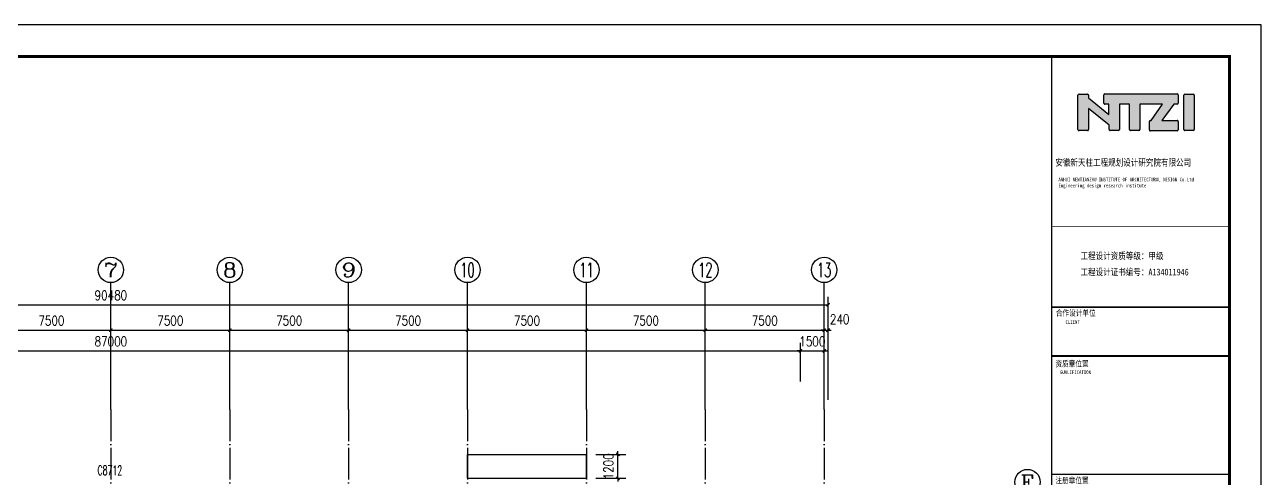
# Model space of a CAD drawing. Extents: x 3757684 to 3906284, y -130571 to 413559.
# Drawn here: x 3828280 to 3906284, y 143053 to 171652 of the extents above; entities that cross this region are included whole.
import ezdxf
from ezdxf.enums import TextEntityAlignment as Align

# ---------------------------------------------------------------- set-up
doc = ezdxf.new("R2010")
doc.units = 0
doc.header["$LTSCALE"] = 1000
doc.header["$MEASUREMENT"] = 0
doc.linetypes.add('DOTE', pattern=[2.42, 2, -0.2, 0.02, -0.2])
doc.layers.get('0').update_dxf_attribs({"color": 4, "linetype": 'CONTINUOUS'})
doc.layers.get('Defpoints').update_dxf_attribs({"linetype": 'CONTINUOUS'})
for name, color, linetype in [('AXIS', 3, 'CONTINUOUS'), ('AXIS_TEXT', 7, 'CONTINUOUS'), ('DOTE', 1, 'CONTINUOUS'), ('PUB_DIM', 3, 'CONTINUOUS'), ('PUB_TEXT', 7, 'CONTINUOUS'), ('PUB_TITLE', 4, 'CONTINUOUS'), ('STAIR', 2, 'CONTINUOUS')]:
    doc.layers.add(name, color=color, linetype=linetype)
doc.styles.add('-黑体', font='simhei_0.ttf', dxfattribs={"width": 0.8})
doc.styles.add('_SIMPLEX', font='SIMPLEX.shx', dxfattribs={"width": 0.8})
doc.styles.add('_TCH_AXIS', font='COMPLEX', dxfattribs={"bigfont": 'GBCBIG'})
doc.styles.add('COMPLEX', font='COMPLEX')
doc.styles.add('DIM_FONT', font='SIMPLEX.shx', dxfattribs={"width": 0.8})
doc.dimstyles.new('DIMN200', dxfattribs={"dimscale": 2, "dimtxt": 300, "dimasz": 100, "dimexe": 250, "dimexo": 300, "dimgap": 150, "dimtad": 1, "dimdec": 0, "dimzin": 0, "dimdsep": 46, "dimtxsty": 'DIM_FONT', "dimblk": 'ARCHTICK', "dimcen": 0.09, "dimclrt": 7, "dimazin": 2, "dimtfac": 1, "dimtdec": 0, "dimtix": 1, "dimtmove": 2, "dimatfit": 3, "dimfxl": 0, "dimtolj": 1, "dimtzin": 0, "dimarcsym": 0})

# ---------------------------------------------------------------- blocks, each defined once
blk = doc.blocks.new('_ArchTick')
at = {"color": 0, "linetype": 'ByBlock', "const_width": 0.4}
blk.add_lwpolyline([(-0.5, -0.5), (0.5, 0.5)], dxfattribs=at)
blk = doc.blocks.new('*D29')
at = {"layer": 'Defpoints', "color": 0}
for p in [(3863714, 144553), (3865700, 144553), (3863714, 143053)]:
    blk.add_point(p, dxfattribs=at)
at = {"layer": 'PUB_DIM', "color": 0, "lineweight": -2}
for p, q in [((3864314, 144553), (3866200, 144553)), ((3865700, 144553), (3865700, 144753)), ((3865700, 143053), (3865700, 144553)), ((3864314, 143053), (3866200, 143053)), ((3865700, 143053), (3865700, 142853))]:
    blk.add_line(p, q, dxfattribs=at)
at = {"layer": 'PUB_DIM', "color": 0, "lineweight": -2, "xscale": 200, "yscale": 200, "zscale": 200}
for p, rotation in [((3865700, 144553), 270), ((3865700, 143053), 90)]:
    blk.add_blockref('_ArchTick', p, dxfattribs=dict(at, rotation=rotation))
at = {"layer": 'PUB_DIM', "color": 7, "insert": (3865100, 143803), "char_height": 600, "attachment_point": 5, "rotation": 90, "style": 'DIM_FONT'}
blk.add_mtext('\\A1;1200', dxfattribs=at)
blk = doc.blocks.new('*D78')
at = {"layer": 'AXIS', "color": 0, "lineweight": -2}
for p, q in [((3826214, 147990), (3826214, 152890)), ((3833714, 147990), (3833714, 152890)), ((3826214, 152390), (3833714, 152390))]:
    blk.add_line(p, q, dxfattribs=at)
at = {"layer": 'Defpoints', "color": 0}
for p in [(3833714, 152390), (3826214, 147390), (3833714, 147390)]:
    blk.add_point(p, dxfattribs=at)
at = {"layer": 'AXIS', "color": 0, "lineweight": -2, "xscale": 200, "yscale": 200, "zscale": 200, "rotation": 180}
blk.add_blockref('_ArchTick', (3826214, 152390), dxfattribs=at)
at = {"layer": 'AXIS', "color": 0, "lineweight": -2, "xscale": 200, "yscale": 200, "zscale": 200}
blk.add_blockref('_ArchTick', (3833714, 152390), dxfattribs=at)
at = {"layer": 'AXIS', "color": 7, "insert": (3829964, 152990), "char_height": 600, "attachment_point": 5, "style": 'DIM_FONT'}
blk.add_mtext('\\A1;7500', dxfattribs=at)
blk = doc.blocks.new('*D79')
at = {"layer": 'AXIS', "color": 0, "lineweight": -2}
for p, q in [((3833714, 147990), (3833714, 152890)), ((3841214, 147990), (3841214, 152890)), ((3833714, 152390), (3841214, 152390))]:
    blk.add_line(p, q, dxfattribs=at)
at = {"layer": 'Defpoints', "color": 0}
for p in [(3841214, 152390), (3833714, 147390), (3841214, 147390)]:
    blk.add_point(p, dxfattribs=at)
at = {"layer": 'AXIS', "color": 0, "lineweight": -2, "xscale": 200, "yscale": 200, "zscale": 200, "rotation": 180}
blk.add_blockref('_ArchTick', (3833714, 152390), dxfattribs=at)
at = {"layer": 'AXIS', "color": 0, "lineweight": -2, "xscale": 200, "yscale": 200, "zscale": 200}
blk.add_blockref('_ArchTick', (3841214, 152390), dxfattribs=at)
at = {"layer": 'AXIS', "color": 7, "insert": (3837464, 152990), "char_height": 600, "attachment_point": 5, "style": 'DIM_FONT'}
blk.add_mtext('\\A1;7500', dxfattribs=at)
blk = doc.blocks.new('*D80')
at = {"layer": 'AXIS', "color": 0, "lineweight": -2}
for p, q in [((3841214, 147990), (3841214, 152890)), ((3848714, 147990), (3848714, 152890)), ((3841214, 152390), (3848714, 152390))]:
    blk.add_line(p, q, dxfattribs=at)
at = {"layer": 'Defpoints', "color": 0}
for p in [(3848714, 152390), (3841214, 147390), (3848714, 147390)]:
    blk.add_point(p, dxfattribs=at)
at = {"layer": 'AXIS', "color": 0, "lineweight": -2, "xscale": 200, "yscale": 200, "zscale": 200, "rotation": 180}
blk.add_blockref('_ArchTick', (3841214, 152390), dxfattribs=at)
at = {"layer": 'AXIS', "color": 0, "lineweight": -2, "xscale": 200, "yscale": 200, "zscale": 200}
blk.add_blockref('_ArchTick', (3848714, 152390), dxfattribs=at)
at = {"layer": 'AXIS', "color": 7, "insert": (3844964, 152990), "char_height": 600, "attachment_point": 5, "style": 'DIM_FONT'}
blk.add_mtext('\\A1;7500', dxfattribs=at)
blk = doc.blocks.new('*D81')
at = {"layer": 'AXIS', "color": 0, "lineweight": -2}
for p, q in [((3848714, 147990), (3848714, 152890)), ((3856214, 147990), (3856214, 152890)), ((3848714, 152390), (3856214, 152390))]:
    blk.add_line(p, q, dxfattribs=at)
at = {"layer": 'Defpoints', "color": 0}
for p in [(3856214, 152390), (3848714, 147390), (3856214, 147390)]:
    blk.add_point(p, dxfattribs=at)
at = {"layer": 'AXIS', "color": 0, "lineweight": -2, "xscale": 200, "yscale": 200, "zscale": 200, "rotation": 180}
blk.add_blockref('_ArchTick', (3848714, 152390), dxfattribs=at)
at = {"layer": 'AXIS', "color": 0, "lineweight": -2, "xscale": 200, "yscale": 200, "zscale": 200}
blk.add_blockref('_ArchTick', (3856214, 152390), dxfattribs=at)
at = {"layer": 'AXIS', "color": 7, "insert": (3852464, 152990), "char_height": 600, "attachment_point": 5, "style": 'DIM_FONT'}
blk.add_mtext('\\A1;7500', dxfattribs=at)
blk = doc.blocks.new('*D82')
at = {"layer": 'AXIS', "color": 0, "lineweight": -2}
for p, q in [((3856214, 147990), (3856214, 152890)), ((3863714, 147990), (3863714, 152890)), ((3856214, 152390), (3863714, 152390))]:
    blk.add_line(p, q, dxfattribs=at)
at = {"layer": 'Defpoints', "color": 0}
for p in [(3863714, 152390), (3856214, 147390), (3863714, 147390)]:
    blk.add_point(p, dxfattribs=at)
at = {"layer": 'AXIS', "color": 0, "lineweight": -2, "xscale": 200, "yscale": 200, "zscale": 200, "rotation": 180}
blk.add_blockref('_ArchTick', (3856214, 152390), dxfattribs=at)
at = {"layer": 'AXIS', "color": 0, "lineweight": -2, "xscale": 200, "yscale": 200, "zscale": 200}
blk.add_blockref('_ArchTick', (3863714, 152390), dxfattribs=at)
at = {"layer": 'AXIS', "color": 7, "insert": (3859964, 152990), "char_height": 600, "attachment_point": 5, "style": 'DIM_FONT'}
blk.add_mtext('\\A1;7500', dxfattribs=at)
blk = doc.blocks.new('*D83')
at = {"layer": 'AXIS', "color": 0, "lineweight": -2}
for p, q in [((3863714, 147990), (3863714, 152890)), ((3871214, 147990), (3871214, 152890)), ((3863714, 152390), (3871214, 152390))]:
    blk.add_line(p, q, dxfattribs=at)
at = {"layer": 'Defpoints', "color": 0}
for p in [(3871214, 152390), (3863714, 147390), (3871214, 147390)]:
    blk.add_point(p, dxfattribs=at)
at = {"layer": 'AXIS', "color": 0, "lineweight": -2, "xscale": 200, "yscale": 200, "zscale": 200, "rotation": 180}
blk.add_blockref('_ArchTick', (3863714, 152390), dxfattribs=at)
at = {"layer": 'AXIS', "color": 0, "lineweight": -2, "xscale": 200, "yscale": 200, "zscale": 200}
blk.add_blockref('_ArchTick', (3871214, 152390), dxfattribs=at)
at = {"layer": 'AXIS', "color": 7, "insert": (3867464, 152990), "char_height": 600, "attachment_point": 5, "style": 'DIM_FONT'}
blk.add_mtext('\\A1;7500', dxfattribs=at)
blk = doc.blocks.new('*D84')
at = {"layer": 'AXIS', "color": 0, "lineweight": -2}
for p, q in [((3871214, 147990), (3871214, 152890)), ((3878714, 147990), (3878714, 152890)), ((3871214, 152390), (3878714, 152390))]:
    blk.add_line(p, q, dxfattribs=at)
at = {"layer": 'Defpoints', "color": 0}
for p in [(3878714, 152390), (3871214, 147390), (3878714, 147390)]:
    blk.add_point(p, dxfattribs=at)
at = {"layer": 'AXIS', "color": 0, "lineweight": -2, "xscale": 200, "yscale": 200, "zscale": 200, "rotation": 180}
blk.add_blockref('_ArchTick', (3871214, 152390), dxfattribs=at)
at = {"layer": 'AXIS', "color": 0, "lineweight": -2, "xscale": 200, "yscale": 200, "zscale": 200}
blk.add_blockref('_ArchTick', (3878714, 152390), dxfattribs=at)
at = {"layer": 'AXIS', "color": 7, "insert": (3874964, 152990), "char_height": 600, "attachment_point": 5, "style": 'DIM_FONT'}
blk.add_mtext('\\A1;7500', dxfattribs=at)
blk = doc.blocks.new('*D85')
at = {"layer": 'AXIS', "color": 0, "lineweight": -2}
for p, q in [((3878714, 147990), (3878714, 152890)), ((3878954, 147990), (3878954, 152890)), ((3878714, 152390), (3878514, 152390)), ((3878714, 152390), (3878954, 152390)), ((3878954, 152390), (3879154, 152390))]:
    blk.add_line(p, q, dxfattribs=at)
at = {"layer": 'Defpoints', "color": 0}
for p in [(3878954, 152390), (3878714, 147390), (3878954, 147390)]:
    blk.add_point(p, dxfattribs=at)
at = {"layer": 'AXIS', "color": 0, "lineweight": -2, "xscale": 200, "yscale": 200, "zscale": 200}
blk.add_blockref('_ArchTick', (3878714, 152390), dxfattribs=at)
at = {"layer": 'AXIS', "color": 0, "lineweight": -2, "xscale": 200, "yscale": 200, "zscale": 200, "rotation": 180}
blk.add_blockref('_ArchTick', (3878954, 152390), dxfattribs=at)
at = {"layer": 'AXIS', "color": 7, "insert": (3879694, 153080), "char_height": 600, "attachment_point": 5, "style": 'DIM_FONT'}
blk.add_mtext('\\A1;240', dxfattribs=at)
blk = doc.blocks.new('*D86')
at = {"layer": 'AXIS', "color": 0, "lineweight": -2}
for p, q in [((3788474, 147990), (3788474, 154490)), ((3878954, 147990), (3878954, 154490)), ((3788474, 153990), (3878954, 153990))]:
    blk.add_line(p, q, dxfattribs=at)
at = {"layer": 'Defpoints', "color": 0}
for p in [(3878954, 153990), (3788474, 147390), (3878954, 147390)]:
    blk.add_point(p, dxfattribs=at)
at = {"layer": 'AXIS', "color": 0, "lineweight": -2, "xscale": 200, "yscale": 200, "zscale": 200, "rotation": 180}
blk.add_blockref('_ArchTick', (3788474, 153990), dxfattribs=at)
at = {"layer": 'AXIS', "color": 0, "lineweight": -2, "xscale": 200, "yscale": 200, "zscale": 200}
blk.add_blockref('_ArchTick', (3878954, 153990), dxfattribs=at)
at = {"layer": 'AXIS', "color": 7, "insert": (3833714, 154590), "char_height": 600, "attachment_point": 5, "style": 'DIM_FONT'}
blk.add_mtext('\\A1;90480', dxfattribs=at)
blk = doc.blocks.new('*D98')
at = {"layer": 'Defpoints', "color": 0}
for p in [(3877214, 151084), (3790214, 148564), (3877214, 148564)]:
    blk.add_point(p, dxfattribs=at)
at = {"layer": 'PUB_DIM', "color": 0, "lineweight": -2}
for p, q in [((3790214, 149164), (3790214, 151584)), ((3877214, 149164), (3877214, 151584)), ((3790214, 151084), (3877214, 151084))]:
    blk.add_line(p, q, dxfattribs=at)
at = {"layer": 'PUB_DIM', "color": 0, "lineweight": -2, "xscale": 200, "yscale": 200, "zscale": 200, "rotation": 180}
blk.add_blockref('_ArchTick', (3790214, 151084), dxfattribs=at)
at = {"layer": 'PUB_DIM', "color": 0, "lineweight": -2, "xscale": 200, "yscale": 200, "zscale": 200}
blk.add_blockref('_ArchTick', (3877214, 151084), dxfattribs=at)
at = {"layer": 'PUB_DIM', "color": 7, "insert": (3833714, 151684), "char_height": 600, "attachment_point": 5, "style": 'DIM_FONT'}
blk.add_mtext('\\A1;87000', dxfattribs=at)
blk = doc.blocks.new('*D99')
at = {"layer": 'Defpoints', "color": 0}
for p in [(3878714, 151084), (3877214, 148564), (3878714, 148564)]:
    blk.add_point(p, dxfattribs=at)
at = {"layer": 'PUB_DIM', "color": 0, "lineweight": -2}
for p, q in [((3877214, 149164), (3877214, 151584)), ((3878714, 149164), (3878714, 151584)), ((3877214, 151084), (3877014, 151084)), ((3877214, 151084), (3878714, 151084)), ((3878714, 151084), (3878914, 151084))]:
    blk.add_line(p, q, dxfattribs=at)
at = {"layer": 'PUB_DIM', "color": 0, "lineweight": -2, "xscale": 200, "yscale": 200, "zscale": 200}
blk.add_blockref('_ArchTick', (3877214, 151084), dxfattribs=at)
at = {"layer": 'PUB_DIM', "color": 0, "lineweight": -2, "xscale": 200, "yscale": 200, "zscale": 200, "rotation": 180}
blk.add_blockref('_ArchTick', (3878714, 151084), dxfattribs=at)
at = {"layer": 'PUB_DIM', "color": 7, "insert": (3877964, 151684), "char_height": 600, "attachment_point": 5, "style": 'DIM_FONT'}
blk.add_mtext('\\A1;1500', dxfattribs=at)
blk = doc.blocks.new('_AXISO')
blk.add_circle((0, 0), 0.5)
at = {"layer": 'AXIS_TEXT', "style": 'COMPLEX', "width": 1.041667}
blk.add_attdef('A', text='', height=0.56, dxfattribs=at).set_placement((-0.25, -0.28), (0.25, -0.28), align=Align.FIT)
blk = doc.blocks.new('A$C6CA8367D')
h = blk.add_hatch(color=256)
h.paths.add_polyline_path([(1354, 38361), (2001, 37832), (2001, 37695, 0.414214), (2033, 37663), (2296, 37663, 0.414214), (2328, 37695), (2328, 38494), (2642, 38494), (2642, 37696, 0.414214), (2674, 37664), (2944, 37664, 0.414214), (2976, 37696), (2976, 38494), (3688, 38494), (3326, 37983), (3304, 37983, 0.414214), (3272, 37951), (3272, 37688, 0.414214), (3304, 37656), (4144, 37656, 0.414214), (4176, 37688), (4177, 37953, 0.414214), (4145, 37985), (3664, 37985), (4039, 38499), (4145, 38499, 0.414214), (4177, 38531), (4177, 38791, 0.414214), (4145, 38823), (1867, 38823, 0.414214), (1835, 38791), (1835, 38525, 0.414214), (1867, 38493), (1998, 38493), (1998, 38165), (1353, 38692), (1353, 38780, 0.41489), (1321, 38812), (1053, 38812, 0.414214), (1021, 38780), (1021, 37693, 0.414214), (1053, 37661), (1322, 37661, 0.414214), (1354, 37693)])
h.paths.add_polyline_path([(4359, 37695, 0.414214), (4391, 37663), (4658, 37663, 0.414214), (4690, 37695), (4690, 38779, 0.414214), (4658, 38811), (4391, 38811, 0.414214), (4359, 38779)])
for p, q in [((1021, 37693), (1021, 38780)), ((1053, 38812), (1321, 38812)), ((1353, 38780), (1353, 38692)), ((1353, 38692), (1998, 38165)), ((1835, 38525), (1835, 38791)), ((1867, 38823), (4145, 38823)), ((4177, 38791), (4177, 38531)), ((4359, 37695), (4359, 38779)), ((4391, 38811), (4658, 38811)), ((4690, 38779), (4690, 37695)), ((2001, 37832), (1354, 38361)), ((1354, 38361), (1354, 37693)), ((1998, 38493), (1867, 38493)), ((1998, 38165), (1998, 38493)), ((2642, 38494), (2328, 38494)), ((2328, 38494), (2328, 37695)), ((2642, 37696), (2642, 38494)), ((3688, 38494), (2976, 38494)), ((2976, 38494), (2976, 37696)), ((3326, 37983), (3688, 38494)), ((4039, 38499), (3664, 37985)), ((4145, 38499), (4039, 38499)), ((2001, 37695), (2001, 37832)), ((3272, 37688), (3272, 37951)), ((3304, 37983), (3326, 37983)), ((3664, 37985), (4145, 37985)), ((4177, 37953), (4176, 37688)), ((1322, 37661), (1053, 37661)), ((2296, 37663), (2033, 37663)), ((2944, 37664), (2674, 37664)), ((4144, 37656), (3304, 37656)), ((4658, 37663), (4391, 37663))]:
    blk.add_line(p, q)
for centre, start, end in [((1053, 38780, 0), 89.9964, 179.9964), ((1321, 38780, 0), 359.8641, 89.9964), ((1867, 38791, 0), 89.9964, 179.9964), ((4145, 38791, 0), 359.9964, 89.9964), ((4391, 38779, 0), 89.9964, 179.9964), ((4658, 38779, 0), 359.9964, 89.9964), ((1867, 38525, 0), 179.9964, 269.9964), ((4145, 38531, 0), 269.9964, 359.9964), ((3304, 37951, 0), 89.9964, 179.9964), ((4145, 37953, 0), 359.9964, 89.9964), ((1053, 37693, 0), 179.9964, 269.9964), ((1322, 37693, 0), 269.9964, 359.9964), ((2033, 37695, 0), 179.9964, 269.9964), ((2296, 37695, 0), 269.9964, 359.9964), ((2674, 37696, 0), 179.9964, 269.9964), ((2944, 37696, 0), 269.9964, 359.9964), ((3304, 37688, 0), 179.9964, 269.9964), ((4144, 37688, 0), 269.9964, 359.9964), ((4391, 37695, 0), 179.9964, 269.9964), ((4658, 37695, 0), 269.9964, 359.9964)]:
    blk.add_arc(centre, 32, start, end)
at = {"layer": 'PUB_TEXT'}
for q in [(5066, 40000), (5802, 39470)]:
    blk.add_line((5802, 40000), q, dxfattribs=at)
at = {"layer": 'PUB_TITLE'}
blk.add_line((5802, 40000), (192, 40000), dxfattribs=at)
at = {"layer": 'PUB_TITLE', "lineweight": 40}
blk.add_line((189, 30565), (5799, 30565), dxfattribs=at)
at = {"layer": 'PUB_TITLE', "lineweight": 40, "elevation": 0}
for points, const_width in [([(192, 40000), (189, 1)], 42.5), ([(192, 34645), (5802, 34645)], 25.5), ([(191, 32095), (5801, 32095)], 42.5), ([(191, 30565), (5801, 30565)], 42.5), ([(189, 26825), (5799, 26825)], 42.5)]:
    blk.add_lwpolyline(points, dxfattribs=dict(at, const_width=const_width))
at = {"layer": 'PUB_TEXT', "char_height": 212.5, "attachment_point": 1, "rotation": 359.9964, "style": '-黑体'}
for s, insert in [('安徽新天柱工程规划设计研究院有限公司 ', (306, 36763, 0)), ('工程设计资质等级：甲级 ', (1101, 33819, 0)), ('工程设计证书编号：A134011946', (1101, 33309, 0))]:
    blk.add_mtext(s, dxfattribs=dict(at, insert=insert))
at = {"layer": 'PUB_TEXT', "attachment_point": 1, "rotation": 359.9964, "style": '-黑体'}
for s, insert, char_height, width in [('ANHUI NEWTIANZHU INSTITUTE OF ARCHITECTURAL DESIGN Co.Ltd\\PEngineering design research institute', (404, 36178, 0), 114.75, 5257.32), ('合作设计单位', (321, 32006, 0), 187, 1749.25), ('CLIENT', (627, 31683, 0), 114.7, 2399.54), ('资质章位置', (310, 30404, 0), 187, 2124.99), ('GUALIFICATION', (455, 30101, 0), 114.75, 2680.88), ('注册章位置', (310, 26729, 0), 187, 1529.99)]:
    blk.add_mtext(s, dxfattribs=dict(at, insert=insert, char_height=char_height, width=width))

msp = doc.modelspace()

# ---------------------------------------------------------------- linework, layer by layer
at = {"layer": 'AXIS'}
for p, q in [((3833713.9, 147389.7), (3833713.9, 155389.7)), ((3841213.9, 147389.7), (3841213.9, 155389.7)), ((3848713.9, 147389.7), (3848713.9, 155389.7)), ((3856213.9, 147389.7), (3856213.9, 155389.7)), ((3863713.9, 147389.7), (3863713.9, 155389.7)), ((3871213.9, 147389.7), (3871213.9, 155389.7)), ((3878713.9, 147389.7), (3878713.9, 155389.7))]:
    msp.add_line(p, q, dxfattribs=at)
at = {"layer": 'DOTE', "linetype": 'DOTE'}
for p, q in [((3833713.9, 147389.7, 0), (3833713.9, 113918.3, 0)), ((3841213.9, 147389.7, 0), (3841213.9, 113918.3, 0)), ((3848713.9, 147389.7, 0), (3848713.9, 113918.3, 0)), ((3856213.9, 147389.7, 0), (3856213.9, 113918.3, 0)), ((3863713.9, 147389.7, 0), (3863713.9, 113918.3, 0)), ((3871213.9, 147389.7, 0), (3871213.9, 113918.3, 0)), ((3878713.9, 147389.7, 0), (3878713.9, 113918.3, 0))]:
    msp.add_line(p, q, dxfattribs=at)
at = {"layer": 'PUB_TITLE', "elevation": 0}
msp.add_lwpolyline([(3757684, 87652), (3906284, 87652), (3906284, 171652), (3757684, 171652)], close=True, dxfattribs=at)
at = {"layer": 'PUB_TITLE', "const_width": 200, "elevation": 0}
msp.add_lwpolyline([(3762684, 89652), (3904284, 89652), (3904284, 169652), (3762684, 169652)], close=True, dxfattribs=at)
at = {"layer": 'STAIR'}
for p, q in [((3856213.9, 143052.8), (3856213.9, 144552.8)), ((3856213.9, 144552.8), (3863713.9, 144552.8)), ((3863713.9, 143052.8), (3863713.9, 144552.8)), ((3856213.9, 143052.8), (3863713.9, 143052.8))]:
    msp.add_line(p, q, dxfattribs=at)

# ---------------------------------------------------------------- block references
at = {"xscale": 2, "yscale": 2, "zscale": 2}
msp.add_blockref('A$C6CA8367D', (3892680.3, 89652, 0), dxfattribs=at)
at = {"layer": 'AXIS'}
ref = msp.add_blockref('_AXISO', (3833713.9, 156189.7), dxfattribs=dict(at, xscale=1600, yscale=1600, zscale=1600))
ref.add_attrib('A', '7', dxfattribs={"layer": 'AXIS_TEXT', "height": 905.1, "style": '_TCH_AXIS', "width": 1.5}).set_placement((3833261.4, 155737.2), (3834166.4, 155737.2), align=Align.FIT)
ref = msp.add_blockref('_AXISO', (3841213.9, 156189.7), dxfattribs=dict(at, xscale=1600, yscale=1600, zscale=1600))
ref.add_attrib('A', '8', dxfattribs={"layer": 'AXIS_TEXT', "height": 905.1, "style": '_TCH_AXIS', "width": 1.5}).set_placement((3840761.4, 155737.2), (3841666.4, 155737.2), align=Align.FIT)
ref = msp.add_blockref('_AXISO', (3848713.9, 156189.7), dxfattribs=dict(at, xscale=1600, yscale=1600, zscale=1600))
ref.add_attrib('A', '9', dxfattribs={"layer": 'AXIS_TEXT', "height": 905.1, "style": '_TCH_AXIS', "width": 1.5}).set_placement((3848261.4, 155737.2), (3849166.4, 155737.2), align=Align.FIT)
ref = msp.add_blockref('_AXISO', (3856213.9, 156189.7), dxfattribs=dict(at, xscale=1600, yscale=1600, zscale=1600))
ref.add_attrib('A', '10', dxfattribs={"layer": 'AXIS_TEXT', "height": 905.1, "style": '_TCH_AXIS', "width": 0.724138}).set_placement((3855761.4, 155737.2), (3856666.4, 155737.2), align=Align.FIT)
ref = msp.add_blockref('_AXISO', (3863713.9, 156189.7), dxfattribs=dict(at, xscale=1600, yscale=1600, zscale=1600))
ref.add_attrib('A', '11', dxfattribs={"layer": 'AXIS_TEXT', "height": 905.1, "style": '_TCH_AXIS', "width": 0.875}).set_placement((3863261.4, 155737.2), (3864166.4, 155737.2), align=Align.FIT)
ref = msp.add_blockref('_AXISO', (3871213.9, 156189.7), dxfattribs=dict(at, xscale=1600, yscale=1600, zscale=1600))
ref.add_attrib('A', '12', dxfattribs={"layer": 'AXIS_TEXT', "height": 905.1, "style": '_TCH_AXIS', "width": 0.724138}).set_placement((3870761.4, 155737.2), (3871666.4, 155737.2), align=Align.FIT)
ref = msp.add_blockref('_AXISO', (3878713.9, 156189.7), dxfattribs=dict(at, xscale=1600, yscale=1600, zscale=1600))
ref.add_attrib('A', '13', dxfattribs={"layer": 'AXIS_TEXT', "height": 905.1, "style": '_TCH_AXIS', "width": 0.724138}).set_placement((3878261.4, 155737.2), (3879166.4, 155737.2), align=Align.FIT)
ref = msp.add_blockref('_AXISO', (3891539.8, 142812.8), dxfattribs=dict(at, xscale=1600, yscale=1600, zscale=1600))
ref.add_attrib('A', 'E', dxfattribs={"layer": 'AXIS_TEXT', "height": 905.1, "style": '_TCH_AXIS', "width": 1.3125}).set_placement((3891087.3, 142360.2), (3891992.3, 142360.2), align=Align.FIT)

# ---------------------------------------------------------------- texts
at = {"layer": 'PUB_TEXT', "style": '_SIMPLEX', "width": 0.6}
msp.add_text('C8712', height=600, dxfattribs=at).set_placement((3832870.5, 143252.4))

# ---------------------------------------------------------------- dimensions: what is measured, and where the dimension line sits
at = {"layer": 'AXIS'}
for p1, p2, distance, picture, middle in [((3788473.9, 147389.7), (3878953.9, 147389.7), 6600, '*D86', (3833713.9, 154589.7)), ((3826213.9, 147389.7), (3833713.9, 147389.7), 5000, '*D78', (3829963.9, 152989.7)), ((3833713.9, 147389.7), (3841213.9, 147389.7), 5000, '*D79', (3837463.9, 152989.7)), ((3841213.9, 147389.7), (3848713.9, 147389.7), 5000, '*D80', (3844963.9, 152989.7)), ((3848713.9, 147389.7), (3856213.9, 147389.7), 5000, '*D81', (3852463.9, 152989.7)), ((3856213.9, 147389.7), (3863713.9, 147389.7), 5000, '*D82', (3859963.9, 152989.7)), ((3863713.9, 147389.7), (3871213.9, 147389.7), 5000, '*D83', (3867463.9, 152989.7)), ((3871213.9, 147389.7), (3878713.9, 147389.7), 5000, '*D84', (3874963.9, 152989.7))]:
    dim = msp.add_aligned_dim(p1=p1, p2=p2, distance=distance, dimstyle='DIMN200', dxfattribs=at)
    dim.commit()
    dim.dimension.update_dxf_attribs({"geometry": picture, "text_midpoint": middle})
dim = msp.add_linear_dim(base=(3878953.9, 152389.7), p1=(3878713.9, 147389.7), p2=(3878953.9, 147389.7), angle=0, dimstyle='DIMN200', dxfattribs=at)
dim.commit()
dim.dimension.update_dxf_attribs({"geometry": '*D85', "text_midpoint": (3879693.9, 153079.7), "dimtype": 129})
at = {"layer": 'PUB_DIM'}
for p1, p2, picture, middle in [((3790213.9, 148563.6), (3877213.9, 148563.6), '*D98', (3833713.9, 151683.6)), ((3877213.9, 148563.6), (3878713.9, 148563.6), '*D99', (3877963.9, 151683.6))]:
    dim = msp.add_aligned_dim(p1=p1, p2=p2, distance=2520, dimstyle='DIMN200', dxfattribs=at)
    dim.commit()
    dim.dimension.update_dxf_attribs({"geometry": picture, "text_midpoint": middle})
dim = msp.add_aligned_dim(p1=(3863713.9, 143052.8), p2=(3863713.9, 144552.8), distance=-1986.5, text='1200', dimstyle='DIMN200', dxfattribs=at)
dim.commit()
dim.dimension.update_dxf_attribs({"geometry": '*D29', "text_midpoint": (3865100.4, 143802.8)})

doc.saveas('drawing.dxf')
